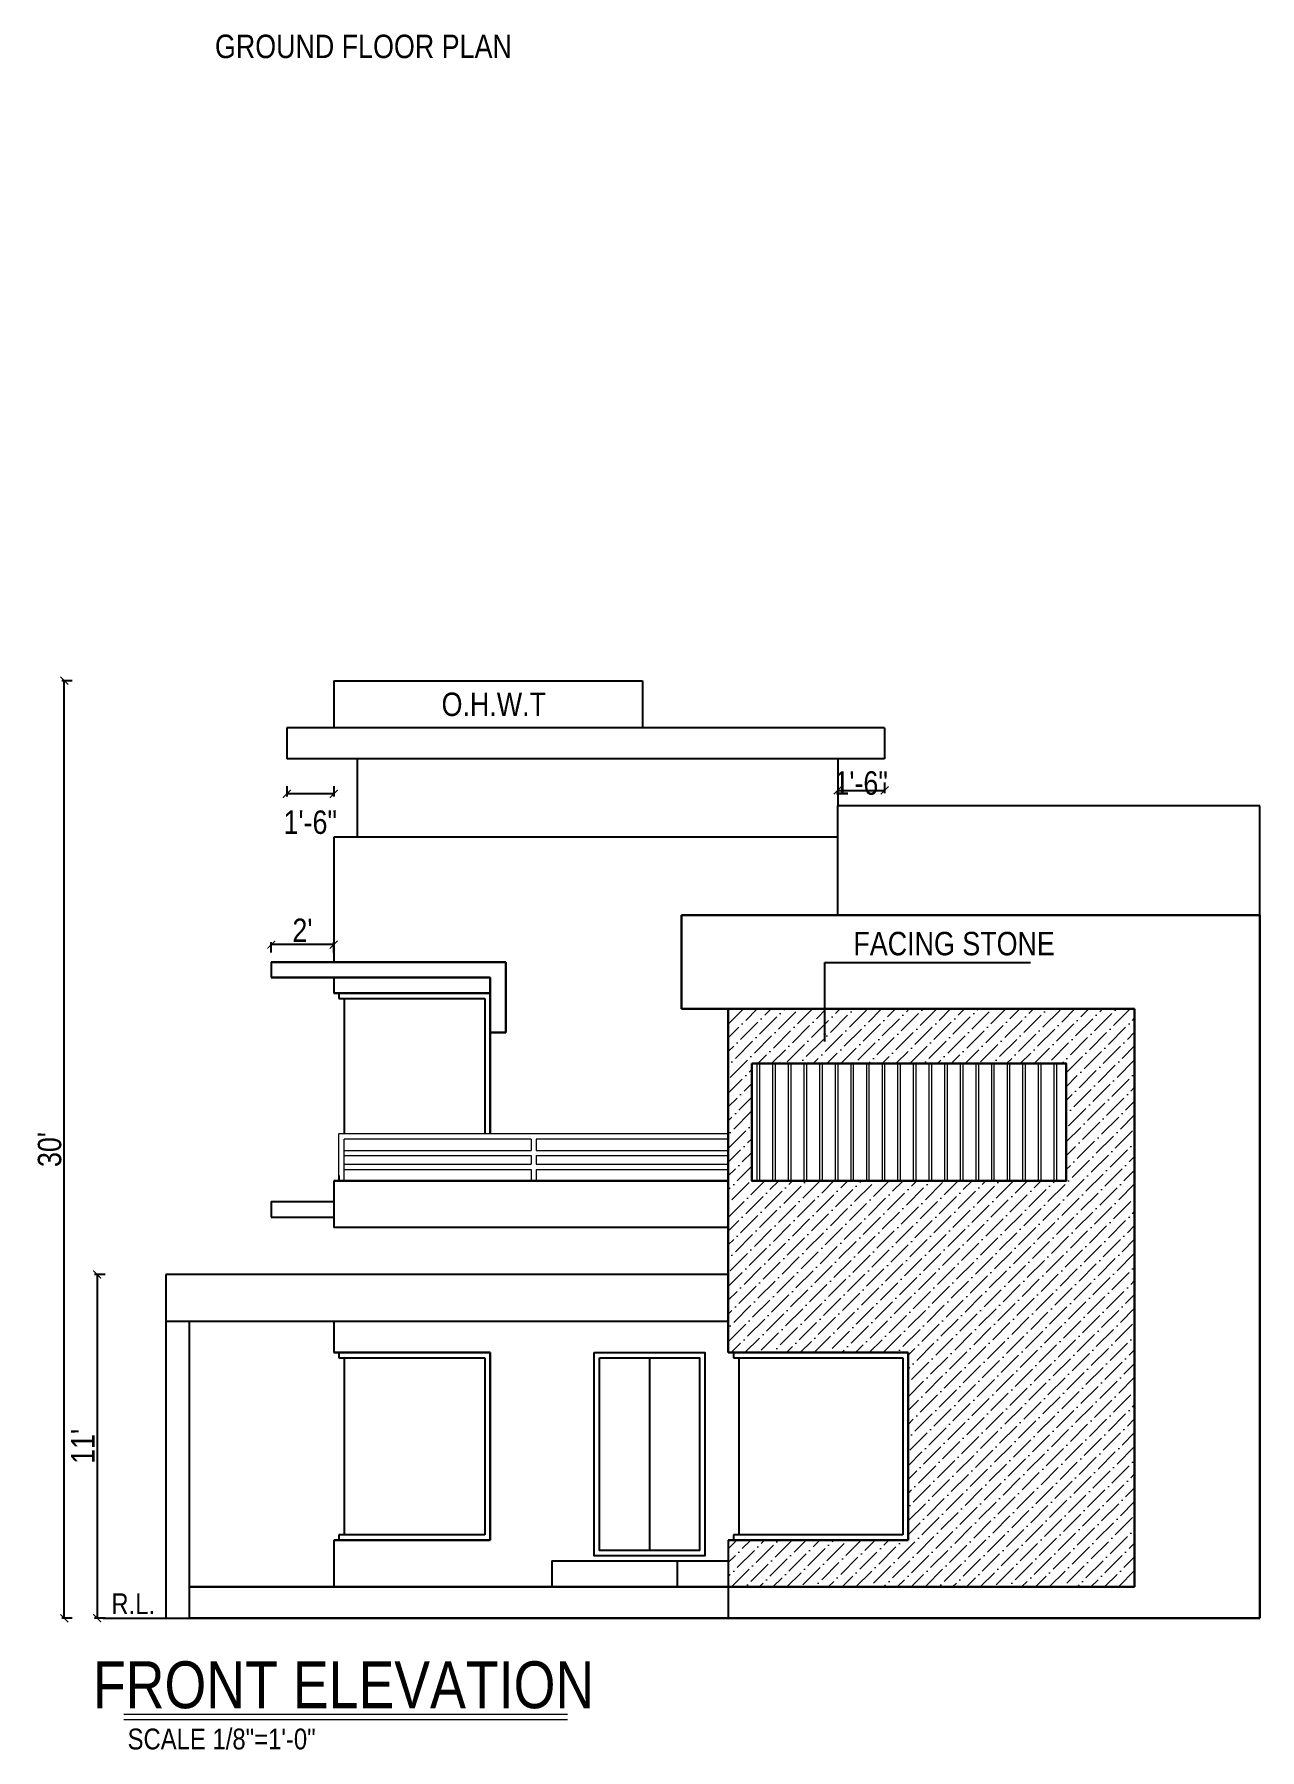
# Model space of a CAD drawing. Header units: inches. Extents: x -28532 to -7629, y -71430 to -21561.
# Drawn here: x -8774 to -8304, y -46224 to -45565 of the extents above; entities that cross this region are included whole.
import ezdxf
from ezdxf.enums import TextEntityAlignment as Align

# ---------------------------------------------------------------- set-up
doc = ezdxf.new("R2010")
doc.units = ezdxf.units.IN
doc.header["$LTSCALE"] = 10
doc.header["$MEASUREMENT"] = 0
doc.header["$PDMODE"] = 34
doc.layers.get('DEFPOINTS').update_dxf_attribs({"linetype": 'CONTINUOUS'})
for name, color, linetype, lineweight in [('03中线', 3, 'CONTINUOUS', 15), ('EXTRA 1', 41, 'CONTINUOUS', 15), ('STAIR', 94, 'CONTINUOUS', 13), ('tile', 8, 'CONTINUOUS', 9), ('wall2', 7, 'CONTINUOUS', 30)]:
    doc.layers.add(name, color=color, linetype=linetype, lineweight=lineweight)
for name, color, linetype in [('DIM', 1, 'CONTINUOUS'), ('DIMENSION', 1, 'CONTINUOUS'), ('TEXT', 6, 'CONTINUOUS'), ('WALL', 255, 'CONTINUOUS'), ('WIN', 1, 'CONTINUOUS')]:
    doc.layers.add(name, color=color, linetype=linetype)
doc.styles.add('dim1', font='swissci.ttf')
doc.styles.add('style1', font='swissci.ttf', dxfattribs={"height": 9})
doc.dimstyles.new('1', dxfattribs={"dimscale": 0, "dimtxt": 9, "dimasz": 3, "dimexe": 1, "dimexo": 3, "dimgap": 1, "dimtad": 1, "dimdec": 1, "dimzin": 0, "dimdsep": 46, "dimlunit": 4, "dimtxsty": 'style1', "dimblk": 'ARCHTICK', "dimcen": 1.5, "dimclrd": 256, "dimclre": 256, "dimclrt": 2, "dimadec": 0, "dimazin": 0, "dimtfac": 0.75, "dimtdec": 1, "dimtix": 1, "dimtofl": 0, "dimtmove": 2, "dimatfit": 3, "dimfxl": 12, "dimfxlon": 1, "dimtolj": 1, "dimtzin": 0, "dimarcsym": 0})

# ---------------------------------------------------------------- blocks, each defined once
blk = doc.blocks.new('_ArchTick')
at = {"layer": 'DIM', "color": 0, "const_width": 0.15}
blk.add_lwpolyline([(-0.5, -0.5), (0.5, 0.5)], dxfattribs=at)
blk = doc.blocks.new('*D193')
at = {"layer": 'DEFPOINTS', "color": 0, "transparency": 16777216}
for p in [(-8715.26, -46041.75), (-8750.06, -46173.75), (-8715.26, -46173.75)]:
    blk.add_point(p, dxfattribs=at)
at = {"layer": 'DIMENSION', "lineweight": -2, "transparency": 16777216}
for p, q in [((-8747.06, -46041.75), (-8751.06, -46041.75)), ((-8750.06, -46041.75), (-8750.06, -46173.75)), ((-8747.06, -46173.75), (-8751.06, -46173.75))]:
    blk.add_line(p, q, dxfattribs=at)
at = {"layer": 'DIMENSION', "lineweight": -2, "transparency": 16777216, "xscale": 3, "yscale": 3, "zscale": 3}
for p, rotation in [((-8750.06, -46041.75), 90), ((-8750.06, -46173.75), 270)]:
    blk.add_blockref('_ArchTick', p, dxfattribs=dict(at, rotation=rotation))
at = {"layer": 'DIMENSION', "color": 2, "transparency": 16777216, "insert": (-8755.56, -46107.75), "char_height": 9, "attachment_point": 5, "rotation": 90, "style": 'style1'}
blk.add_mtext("\\A1;11'", dxfattribs=at)
blk = doc.blocks.new('*D203')
at = {"layer": 'DEFPOINTS', "color": 0, "transparency": 16777216}
for p in [(-8762.69, -45813.75), (-8662.86, -45813.75), (-8753.65, -46173.75)]:
    blk.add_point(p, dxfattribs=at)
at = {"layer": 'DIMENSION', "lineweight": -2, "transparency": 16777216}
for p, q in [((-8759.69, -45813.75), (-8763.69, -45813.75)), ((-8762.69, -46173.75), (-8762.69, -45813.75)), ((-8759.69, -46173.75), (-8763.69, -46173.75))]:
    blk.add_line(p, q, dxfattribs=at)
at = {"layer": 'DIMENSION', "lineweight": -2, "transparency": 16777216, "xscale": 3, "yscale": 3, "zscale": 3}
for p, rotation in [((-8762.69, -45813.75), 90), ((-8762.69, -46173.75), 270)]:
    blk.add_blockref('_ArchTick', p, dxfattribs=dict(at, rotation=rotation))
at = {"layer": 'DIMENSION', "color": 2, "transparency": 16777216, "insert": (-8768.3, -45993.75), "char_height": 9, "attachment_point": 5, "rotation": 90, "style": 'style1'}
blk.add_mtext("\\A1;30'", dxfattribs=at)
blk = doc.blocks.new('*D204')
at = {"layer": 'DEFPOINTS', "color": 0, "transparency": 16777216}
for p in [(-8683.27, -45915.08), (-8683.27, -45921.75), (-8659.27, -45921.75)]:
    blk.add_point(p, dxfattribs=at)
at = {"layer": 'DIMENSION', "lineweight": -2, "transparency": 16777216}
for p, q in [((-8683.27, -45918.08), (-8683.27, -45914.08)), ((-8659.27, -45915.08), (-8683.27, -45915.08)), ((-8659.27, -45918.08), (-8659.27, -45914.08))]:
    blk.add_line(p, q, dxfattribs=at)
at = {"layer": 'DIMENSION', "lineweight": -2, "transparency": 16777216, "xscale": 3, "yscale": 3, "zscale": 3, "rotation": 180}
blk.add_blockref('_ArchTick', (-8683.27, -45915.08), dxfattribs=at)
at = {"layer": 'DIMENSION', "lineweight": -2, "transparency": 16777216, "xscale": 3, "yscale": 3, "zscale": 3}
blk.add_blockref('_ArchTick', (-8659.27, -45915.08), dxfattribs=at)
at = {"layer": 'DIMENSION', "color": 2, "transparency": 16777216, "insert": (-8671.27, -45909.57), "char_height": 9, "attachment_point": 5, "style": 'style1'}
blk.add_mtext("\\A1;2'", dxfattribs=at)
blk = doc.blocks.new('*D208')
at = {"layer": 'DEFPOINTS', "color": 0, "transparency": 16777216}
for p in [(-8677.27, -45831.75), (-8659.27, -45831.75), (-8677.27, -45857.16)]:
    blk.add_point(p, dxfattribs=at)
at = {"layer": 'DIMENSION', "lineweight": -2, "transparency": 16777216}
for p, q in [((-8677.27, -45854.16), (-8677.27, -45858.16)), ((-8659.27, -45854.16), (-8659.27, -45858.16)), ((-8659.27, -45857.16), (-8677.27, -45857.16))]:
    blk.add_line(p, q, dxfattribs=at)
at = {"layer": 'DIMENSION', "lineweight": -2, "transparency": 16777216, "xscale": 3, "yscale": 3, "zscale": 3, "rotation": 180}
blk.add_blockref('_ArchTick', (-8677.27, -45857.16), dxfattribs=at)
at = {"layer": 'DIMENSION', "lineweight": -2, "transparency": 16777216, "xscale": 3, "yscale": 3, "zscale": 3}
blk.add_blockref('_ArchTick', (-8659.27, -45857.16), dxfattribs=at)
at = {"layer": 'DIMENSION', "color": 2, "transparency": 16777216, "insert": (-8668.27, -45868.12), "char_height": 9, "attachment_point": 5, "style": 'style1'}
blk.add_mtext('\\A1;1\'-6"', dxfattribs=at)
blk = doc.blocks.new('*D209')
at = {"layer": 'DEFPOINTS', "color": 0, "transparency": 16777216}
for p in [(-8465.77, -45843.75), (-8447.77, -45843.75), (-8447.77, -45855.84)]:
    blk.add_point(p, dxfattribs=at)
at = {"layer": 'DIMENSION', "lineweight": -2, "transparency": 16777216}
for p, q in [((-8465.77, -45852.84), (-8465.77, -45856.84)), ((-8465.77, -45855.84), (-8447.77, -45855.84)), ((-8447.77, -45852.84), (-8447.77, -45856.84))]:
    blk.add_line(p, q, dxfattribs=at)
at = {"layer": 'DIMENSION', "lineweight": -2, "transparency": 16777216, "xscale": 3, "yscale": 3, "zscale": 3, "rotation": 180}
blk.add_blockref('_ArchTick', (-8465.77, -45855.84), dxfattribs=at)
at = {"layer": 'DIMENSION', "lineweight": -2, "transparency": 16777216, "xscale": 3, "yscale": 3, "zscale": 3}
blk.add_blockref('_ArchTick', (-8447.77, -45855.84), dxfattribs=at)
at = {"layer": 'DIMENSION', "color": 2, "transparency": 16777216, "insert": (-8456.78, -45853.06), "char_height": 9, "attachment_point": 5, "style": 'style1'}
blk.add_mtext('\\A1;1\'-6"', dxfattribs=at)

msp = doc.modelspace()

# ---------------------------------------------------------------- hatches: boundary and pattern name
at = {"layer": 'tile', "linetype": 'ByBlock'}
h = msp.add_hatch(dxfattribs=at)
h.set_pattern_fill('ANSI36', color=256, scale=30, style=0)
h.set_pattern_definition([(45, (1148.9383, -9199.586), (1.98873782, 7.29203868), [9.375, -1.875, 0, -1.875])])
h.paths.add_polyline_path([(-8507.77, -46161.75), (-8351.77, -46161.75), (-8351.77, -45939.75), (-8507.77, -45939.75), (-8507.77, -46071.75), (-8438.77, -46071.75), (-8438.77, -46143.75), (-8507.77, -46143.75)])
h.paths.add_polyline_path([(-8378.06, -46005.75), (-8498.77, -46005.75), (-8498.77, -45960.75), (-8378.06, -45960.75)], flags=16)

# ---------------------------------------------------------------- linework, layer by layer
at = {"layer": 'EXTRA 1', "linetype": 'ByBlock'}
for p, q in [((-8569.51, -46210.77), (-8739.8, -46210.77)), ((-8569.51, -46212.77), (-8739.8, -46212.77))]:
    msp.add_line(p, q, dxfattribs=at)
at = {"layer": 'STAIR', "linetype": 'ByBlock'}
for p, q in [((-8496.77, -45960.75), (-8496.77, -46005.75)), ((-8495.78, -45960.75), (-8495.78, -46005.75)), ((-8490.77, -45960.75), (-8490.77, -46005.75)), ((-8489.78, -45960.75), (-8489.78, -46005.75)), ((-8484.77, -45960.75), (-8484.77, -46005.75)), ((-8483.78, -45960.75), (-8483.78, -46005.75)), ((-8478.77, -45960.75), (-8478.77, -46005.75)), ((-8477.78, -45960.75), (-8477.78, -46005.75)), ((-8472.77, -45960.75), (-8472.77, -46005.75)), ((-8471.78, -45960.75), (-8471.78, -46005.75)), ((-8466.77, -45960.75), (-8466.77, -46005.75)), ((-8465.78, -45960.75), (-8465.78, -46005.75)), ((-8460.77, -45960.75), (-8460.77, -46005.75)), ((-8459.78, -45960.75), (-8459.78, -46005.75)), ((-8454.77, -45960.75), (-8454.77, -46005.75)), ((-8453.78, -45960.75), (-8453.78, -46005.75)), ((-8448.77, -45960.75), (-8448.77, -46005.75)), ((-8447.78, -45960.75), (-8447.78, -46005.75)), ((-8442.77, -45960.75), (-8442.77, -46005.75)), ((-8441.78, -45960.75), (-8441.78, -46005.75)), ((-8436.77, -45960.75), (-8436.77, -46005.75)), ((-8435.78, -45960.75), (-8435.78, -46005.75)), ((-8430.77, -45960.75), (-8430.77, -46005.75)), ((-8429.78, -45960.75), (-8429.78, -46005.75)), ((-8424.77, -45960.75), (-8424.77, -46005.75)), ((-8423.78, -45960.75), (-8423.78, -46005.75)), ((-8418.77, -45960.75), (-8418.77, -46005.75)), ((-8417.78, -45960.75), (-8417.78, -46005.75)), ((-8412.77, -45960.75), (-8412.77, -46005.75)), ((-8411.78, -45960.75), (-8411.78, -46005.75)), ((-8406.77, -45960.75), (-8406.77, -46005.75)), ((-8405.78, -45960.75), (-8405.78, -46005.75)), ((-8400.77, -45960.75), (-8400.77, -46005.75)), ((-8399.78, -45960.75), (-8399.78, -46005.75)), ((-8394.77, -45960.75), (-8394.77, -46005.75)), ((-8393.78, -45960.75), (-8393.78, -46005.75)), ((-8388.77, -45960.75), (-8388.77, -46005.75)), ((-8387.78, -45960.75), (-8387.78, -46005.75)), ((-8382.77, -45960.75), (-8382.77, -46005.75)), ((-8381.78, -45960.75), (-8381.78, -46005.75))]:
    msp.add_line(p, q, dxfattribs=at)
at = {"layer": 'tile', "linetype": 'ByBlock'}
for p, q in [((-8507.77, -45987.75), (-8657.27, -45987.75)), ((-8657.27, -46005.75), (-8657.27, -45987.75)), ((-8583.52, -45989.75), (-8655.27, -45989.75)), ((-8655.27, -46005.75), (-8655.27, -45989.75)), ((-8655.27, -45994.08), (-8583.52, -45994.08)), ((-8583.52, -45989.75), (-8583.52, -45994.08)), ((-8507.77, -45989.75), (-8581.52, -45989.75)), ((-8581.52, -45989.75), (-8581.52, -45994.08)), ((-8581.52, -45994.08), (-8507.77, -45994.08)), ((-8655.27, -45996.08), (-8583.52, -45996.08)), ((-8655.27, -45999.41), (-8583.52, -45999.41)), ((-8583.52, -45996.08), (-8583.52, -45999.41)), ((-8581.52, -45996.08), (-8507.77, -45996.08)), ((-8581.52, -45996.08), (-8581.52, -45999.41)), ((-8581.52, -45999.41), (-8507.77, -45999.41)), ((-8655.27, -46001.41), (-8583.52, -46001.41)), ((-8583.52, -46001.41), (-8583.52, -46005.75)), ((-8581.52, -46001.41), (-8507.77, -46001.41)), ((-8581.52, -46001.41), (-8581.52, -46005.75))]:
    msp.add_line(p, q, dxfattribs=at)
at = {"layer": 'WALL'}
for p, q in [((-8447.77, -45831.75), (-8677.27, -45831.75)), ((-8677.27, -45831.75), (-8677.27, -45843.75)), ((-8447.77, -45831.75), (-8447.77, -45843.75)), ((-8447.77, -45843.75), (-8677.27, -45843.75)), ((-8650.27, -45843.75), (-8650.27, -45873.75)), ((-8465.77, -45843.75), (-8465.77, -45861.75)), ((-8303.77, -45861.75), (-8465.77, -45861.75)), ((-8465.77, -45903.75), (-8465.77, -45861.75)), ((-8303.77, -45903.75), (-8303.77, -45861.75)), ((-8465.77, -45873.75), (-8659.27, -45873.75)), ((-8659.27, -45873.75), (-8659.27, -45921.75)), ((-8683.27, -45921.75), (-8683.27, -45927.75)), ((-8659.27, -45927.75), (-8659.27, -45933.75)), ((-8659.27, -46005.75), (-8659.27, -46023.75)), ((-8507.77, -46023.75), (-8659.27, -46023.75)), ((-8723.77, -46041.75), (-8723.77, -46173.75)), ((-8507.77, -46041.75), (-8723.77, -46041.75)), ((-8507.77, -46059.75), (-8723.77, -46059.75)), ((-8714.77, -46059.75), (-8714.77, -46173.75)), ((-8659.27, -46059.75), (-8659.27, -46071.75)), ((-8659.27, -46143.75), (-8659.27, -46161.75)), ((-8507.77, -46143.75), (-8507.77, -46173.75)), ((-8747.77, -46173.75), (-8714.77, -46173.75))]:
    msp.add_line(p, q, dxfattribs=at)
at = {"layer": 'wall2', "linetype": 'ByBlock'}
for p, q in [((-8525.77, -45903.75), (-8303.77, -45903.75)), ((-8525.77, -45903.75), (-8525.77, -45939.75)), ((-8303.77, -45903.75), (-8303.77, -46173.75)), ((-8683.27, -45921.75), (-8593.23, -45921.75)), ((-8593.23, -45921.75), (-8593.23, -45948.75)), ((-8683.27, -45927.75), (-8599.23, -45927.75)), ((-8599.23, -45927.75), (-8599.23, -45987.75)), ((-8659.27, -45933.75), (-8599.23, -45933.75)), ((-8525.77, -45939.75), (-8351.77, -45939.75)), ((-8507.77, -46071.75), (-8507.77, -45939.75)), ((-8351.77, -45939.75), (-8351.77, -46161.75)), ((-8599.23, -45948.75), (-8593.23, -45948.75)), ((-8507.77, -46005.75), (-8659.27, -46005.75)), ((-8599.23, -46005.75), (-8659.27, -46005.75)), ((-8659.27, -46071.75), (-8599.23, -46071.75)), ((-8599.23, -46071.75), (-8599.23, -46143.75)), ((-8507.77, -46071.75), (-8438.77, -46071.75)), ((-8438.77, -46071.75), (-8438.77, -46143.75)), ((-8599.23, -46143.75), (-8659.27, -46143.75)), ((-8438.77, -46143.75), (-8507.77, -46143.75)), ((-8714.77, -46161.75), (-8351.77, -46161.75)), ((-8714.77, -46173.75), (-8303.77, -46173.75))]:
    msp.add_line(p, q, dxfattribs=at)
msp.add_lwpolyline([(-8498.77, -45960.75), (-8378.06, -45960.75), (-8378.06, -46005.75), (-8498.77, -46005.75)], close=True, dxfattribs=at)
at = {"layer": 'WIN'}
for p, q in [((-8659.27, -45813.75), (-8540.77, -45813.75)), ((-8659.27, -45813.75), (-8659.27, -45831.75)), ((-8540.77, -45813.75), (-8540.77, -45831.75)), ((-8657.27, -45933.75), (-8657.27, -45935.75)), ((-8657.27, -45935.75), (-8601.23, -45935.75)), ((-8655.27, -45935.75), (-8655.27, -45987.75)), ((-8601.23, -45935.75), (-8601.23, -45987.75)), ((-8657.27, -46003.75), (-8657.27, -46005.75)), ((-8683.27, -46013.75), (-8659.27, -46013.75)), ((-8683.27, -46013.75), (-8683.27, -46019.75)), ((-8683.27, -46019.75), (-8659.27, -46019.75)), ((-8657.27, -46071.75), (-8657.27, -46073.75)), ((-8505.77, -46071.75), (-8505.77, -46073.75)), ((-8657.27, -46073.75), (-8601.23, -46073.75)), ((-8655.27, -46073.75), (-8655.27, -46141.75)), ((-8601.23, -46073.75), (-8601.23, -46141.75)), ((-8538.02, -46073.75), (-8538.02, -46147.75)), ((-8505.77, -46073.75), (-8440.77, -46073.75)), ((-8503.77, -46073.75), (-8503.77, -46141.75)), ((-8440.77, -46073.75), (-8440.77, -46141.75)), ((-8657.27, -46141.75), (-8657.27, -46143.75)), ((-8601.23, -46141.75), (-8657.27, -46141.75)), ((-8505.77, -46141.75), (-8505.77, -46143.75)), ((-8440.77, -46141.75), (-8505.77, -46141.75)), ((-8575.46, -46151.75), (-8507.77, -46151.75)), ((-8575.46, -46151.75), (-8575.46, -46161.75)), ((-8527.47, -46151.75), (-8527.47, -46161.75))]:
    msp.add_line(p, q, dxfattribs=at)
for points in [[(-8559.22, -46071.75), (-8516.82, -46071.75), (-8516.82, -46149.75), (-8559.22, -46149.75)], [(-8557.22, -46073.75), (-8518.82, -46073.75), (-8518.82, -46147.75), (-8557.22, -46147.75)]]:
    msp.add_lwpolyline(points, close=True, dxfattribs=at)

# ---------------------------------------------------------------- texts
at = {"layer": 'TEXT', "style": 'dim1'}
for s, height, p in [('GROUND FLOOR PLAN', 9, (-8647.87, -45570.11)), ('SCALE 1/8"=1\'-0"', 8, (-8702.3, -46219.97))]:
    msp.add_text(s, height=height, dxfattribs=at).set_placement(p, align=Align.MIDDLE)
for s, height, p in [('O.H.W.T', 9, (-8617.85, -45827.27)), ('FACING STONE', 9, (-8459.74, -45919.17)), ('R.L.', 8, (-8744.62, -46172.18))]:
    msp.add_text(s, height=height, dxfattribs=at).set_placement(p)
at = {"layer": 'TEXT', "linetype": 'ByBlock', "style": 'dim1'}
msp.add_text('FRONT ELEVATION', height=18, dxfattribs=at).set_placement((-8655.49, -46199.3), align=Align.MIDDLE)

# ---------------------------------------------------------------- dimensions: what is measured, and where the dimension line sits
at = {"layer": 'DIMENSION'}
for base, p1, p2, picture, middle in [((-8762.69, -45813.75), (-8753.65, -46173.75), (-8662.86, -45813.75), '*D203', (-8768.3, -45993.75)), ((-8750.06, -46173.75), (-8715.26, -46041.75), (-8715.26, -46173.75), '*D193', (-8755.56, -46107.75))]:
    dim = msp.add_linear_dim(base=base, p1=p1, p2=p2, angle=90, dimstyle='1', override={"dimscale": 1, "dimfxl": 3}, dxfattribs=at)
    dim.commit()
    dim.dimension.update_dxf_attribs({"geometry": picture, "text_midpoint": middle})
for base, p1, p2, picture, middle in [((-8677.27, -45857.16), (-8659.27, -45831.75), (-8677.27, -45831.75), '*D208', (-8668.27, -45868.12)), ((-8447.77, -45855.84), (-8465.77, -45843.75), (-8447.77, -45843.75), '*D209', (-8456.78, -45853.06))]:
    dim = msp.add_linear_dim(base=base, p1=p1, p2=p2, dimstyle='1', override={"dimscale": 1, "dimfxl": 3}, dxfattribs=at)
    dim.commit()
    dim.dimension.update_dxf_attribs({"geometry": picture, "text_midpoint": middle, "dimtype": 160})
dim = msp.add_linear_dim(base=(-8683.27, -45915.08), p1=(-8659.27, -45921.75), p2=(-8683.27, -45921.75), dimstyle='1', override={"dimscale": 1, "dimfxl": 3}, dxfattribs=at)
dim.commit()
dim.dimension.update_dxf_attribs({"geometry": '*D204', "text_midpoint": (-8671.27, -45909.57)})

# ---------------------------------------------------------------- leaders
at = {"layer": '03中线', "linetype": 'ByBlock'}
msp.add_leader([(-8470.77, -45952.31), (-8470.77, -45921.99), (-8391.81, -45921.99)], dimstyle='1', override={"dimscale": 1, "dimtad": 0}, dxfattribs=at)

doc.saveas('drawing.dxf')
